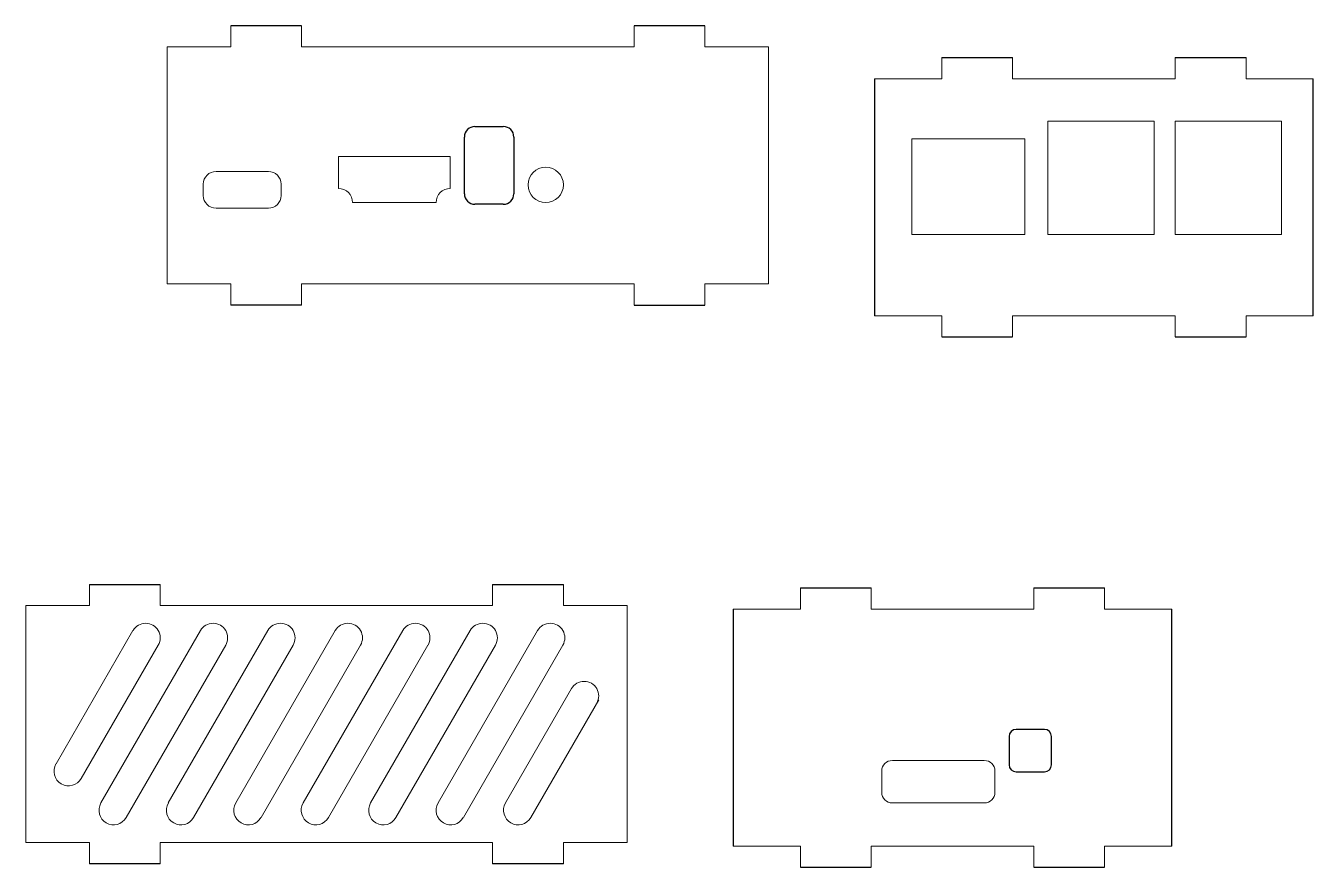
# Model space of a CAD drawing. Header units: millimetres. Extents: x -200 to 8, y -333 to -86.
# Drawn here: x -200 to -18, y -204.5 to -85.5 of the extents above; entities that cross this region are included whole.
import ezdxf

# ---------------------------------------------------------------- set-up
doc = ezdxf.new("R2010")
doc.units = ezdxf.units.MM
doc.layers.get('0').update_dxf_attribs({"lineweight": 25, "true_color": 0xffffff})

msp = doc.modelspace()

# ---------------------------------------------------------------- linework, layer by layer
at = {"lineweight": 5}
for p, q in [((-171, -88.5), (-171, -85.5)), ((-161, -85.5), (-161, -88.5)), ((-114, -88.5), (-114, -85.5)), ((-104, -85.5), (-104, -88.5)), ((-180, -88.5), (-171, -88.5)), ((-180, -122), (-180, -88.5)), ((-161, -88.5), (-114, -88.5)), ((-104, -88.5), (-95, -88.5)), ((-95, -88.5), (-95, -122)), ((-70.5, -93), (-70.5, -90)), ((-60.5, -90), (-60.5, -93)), ((-37.5, -93), (-37.5, -90)), ((-27.5, -90), (-27.5, -93)), ((-80, -93), (-70.5, -93)), ((-60.5, -93), (-37.5, -93)), ((-27.5, -93), (-18, -93)), ((-40.5, -99), (-55.5, -99)), ((-55.5, -99), (-55.5, -115)), ((-40.5, -115), (-40.5, -99)), ((-40.5, -115), (-40.5, -99)), ((-22.5, -99), (-37.5, -99)), ((-37.5, -99), (-37.5, -115)), ((-22.5, -115), (-22.5, -99)), ((-22.5, -115), (-22.5, -99)), ((-58.75, -101.5), (-74.75, -101.5)), ((-74.75, -101.5), (-74.75, -115)), ((-58.75, -115), (-58.75, -101.5)), ((-58.75, -101.5), (-58.75, -115)), ((-155.8, -104), (-140, -104)), ((-155.8, -104), (-155.8, -108.5)), ((-140, -108.5), (-140, -104)), ((-165.7, -106.1), (-173.1, -106.1)), ((-174.9, -107.9), (-174.9, -109.5)), ((-163.9, -109.5), (-163.9, -107.9)), ((-153.8, -110.5), (-142, -110.5)), ((-173.1, -111.3), (-165.7, -111.3)), ((-74.75, -115), (-58.75, -115)), ((-55.5, -115), (-40.5, -115)), ((-37.5, -115), (-22.5, -115)), ((-180, -122), (-171, -122)), ((-171, -122), (-171, -125)), ((-161, -122), (-114, -122)), ((-161, -125), (-161, -122)), ((-114, -122), (-114, -125)), ((-104, -122), (-95, -122)), ((-104, -125), (-104, -122)), ((-80, -126.5), (-70.5, -126.5)), ((-70.5, -126.5), (-70.5, -129.5)), ((-60.5, -126.5), (-37.5, -126.5)), ((-60.5, -129.5), (-60.5, -126.5)), ((-37.5, -126.5), (-37.5, -129.5)), ((-27.5, -126.5), (-18, -126.5)), ((-27.5, -129.5), (-27.5, -126.5)), ((-191, -167.5), (-191, -164.5)), ((-181, -164.5), (-181, -167.5)), ((-134, -167.5), (-134, -164.5)), ((-124, -164.5), (-124, -167.5)), ((-90.5, -168), (-90.5, -165)), ((-80.5, -165), (-80.5, -168)), ((-57.5, -168), (-57.5, -165)), ((-47.5, -165), (-47.5, -168)), ((-200, -167.5), (-191, -167.5)), ((-200, -201), (-200, -167.5)), ((-181, -167.5), (-134, -167.5)), ((-124, -167.5), (-115, -167.5)), ((-115, -167.5), (-115, -201)), ((-100, -168), (-90.5, -168)), ((-80.5, -168), (-57.5, -168)), ((-47.5, -168), (-38, -168)), ((-195.72, -189.88), (-184.84, -171.03)), ((-189.38, -195.4), (-175.31, -171.03)), ((-179.85, -195.4), (-165.78, -171.03)), ((-170.31, -195.4), (-156.24, -171.03)), ((-160.78, -195.4), (-146.71, -171.03)), ((-151.25, -195.4), (-137.18, -171.03)), ((-141.72, -195.4), (-127.65, -171.03)), ((-192.15, -191.95), (-181.26, -173.1)), ((-185.8, -197.47), (-171.73, -173.1)), ((-176.27, -197.47), (-162.2, -173.1)), ((-166.74, -197.47), (-152.67, -173.1)), ((-157.21, -197.47), (-143.14, -173.1)), ((-147.68, -197.47), (-133.6, -173.1)), ((-138.14, -197.47), (-124.07, -173.1)), ((-132.19, -195.4), (-122.85, -179.23)), ((-128.61, -197.47), (-119, -180.82)), ((-79, -190.9), (-79, -193.9)), ((-64.5, -189.4), (-77.5, -189.4)), ((-63, -193.9), (-63, -190.9)), ((-77.5, -195.4), (-64.5, -195.4)), ((-200, -201), (-191, -201)), ((-191, -201), (-191, -204)), ((-181, -201), (-134, -201)), ((-181, -204), (-181, -201)), ((-134, -201), (-134, -204)), ((-124, -201), (-115, -201)), ((-124, -204), (-124, -201)), ((-100, -201.5), (-90.5, -201.5)), ((-90.5, -201.5), (-90.5, -204.5)), ((-80.5, -201.5), (-57.5, -201.5)), ((-80.5, -204.5), (-80.5, -201.5)), ((-57.5, -201.5), (-57.5, -204.5)), ((-47.5, -201.5), (-38, -201.5)), ((-47.5, -204.5), (-47.5, -201.5))]:
    msp.add_line(p, q, dxfattribs=at)
for p, q in [((-161, -85.5), (-171, -85.5)), ((-104, -85.5), (-114, -85.5)), ((-70.5, -90), (-60.5, -90)), ((-37.5, -90), (-27.5, -90)), ((-80, -93), (-80, -126.5)), ((-18, -126.5), (-18, -93)), ((-136.5, -99.75), (-132.5, -99.75)), ((-138, -109.25), (-138, -101.25)), ((-131, -101.25), (-131, -109.25)), ((-132.5, -110.75), (-136.5, -110.75)), ((-161, -125), (-171, -125)), ((-114, -125), (-104, -125)), ((-70.5, -129.5), (-60.5, -129.5)), ((-37.5, -129.5), (-27.5, -129.5)), ((-191, -164.5), (-181, -164.5)), ((-134, -164.5), (-124, -164.5)), ((-90.5, -165), (-80.5, -165)), ((-57.5, -165), (-47.5, -165)), ((-100, -168), (-100, -201.5)), ((-38, -201.5), (-38, -168)), ((-56, -185), (-60, -185)), ((-61, -186), (-61, -190)), ((-55, -190), (-55, -186)), ((-60, -191), (-56, -191)), ((-181, -204), (-191, -204)), ((-124, -204), (-134, -204)), ((-90.5, -204.5), (-80.5, -204.5)), ((-57.5, -204.5), (-47.5, -204.5))]:
    msp.add_line(p, q)
msp.add_circle((-126.5, -108), 2.5, dxfattribs=at)
for centre, radius, start, end in [((-136.5, -101.25), 1.5, 90, 180), ((-132.5, -101.25), 1.5, 0, 90), ((-136.5, -109.25), 1.5, 180, 270), ((-132.5, -109.25), 1.5, 270, 0), ((-60, -186), 1, 90, 180), ((-56, -186), 1, 0, 90), ((-60, -190), 1, 180, 270), ((-56, -190), 1, 270, 0)]:
    msp.add_arc(centre, radius, start, end)
for centre, radius, start, end in [((-173.1, -107.9), 1.8, 90, 180), ((-165.7, -107.9), 1.8, 0, 90), ((-155.8, -110.5), 2, 0, 90), ((-140, -110.5), 2, 90, 180), ((-173.1, -109.5), 1.8, 180, 270), ((-165.7, -109.5), 1.8, 270, 0), ((-183.05, -172.06), 2.06, 330, 150), ((-173.52, -172.06), 2.06, 330, 150), ((-163.99, -172.06), 2.06, 330, 150), ((-154.46, -172.06), 2.06, 330, 150), ((-144.92, -172.06), 2.06, 330, 150), ((-135.39, -172.06), 2.06, 330, 150), ((-125.86, -172.06), 2.06, 330, 150), ((-121.06, -180.27), 2.06, 330, 150), ((-193.94, -190.92), 2.06, 150, 330), ((-77.5, -190.9), 1.5, 90, 180), ((-64.5, -190.9), 1.5, 0, 90), ((-77.5, -193.9), 1.5, 180, 270), ((-64.5, -193.9), 1.5, 270, 0), ((-187.59, -196.44), 2.06, 150, 330), ((-178.06, -196.44), 2.06, 150, 330), ((-168.53, -196.44), 2.06, 150, 330), ((-159, -196.44), 2.06, 150, 330), ((-149.46, -196.44), 2.06, 150, 330), ((-139.93, -196.44), 2.06, 150, 330), ((-130.4, -196.44), 2.06, 150, 330)]:
    msp.add_arc(centre, radius, start, end, dxfattribs=at)

doc.saveas('drawing.dxf')
